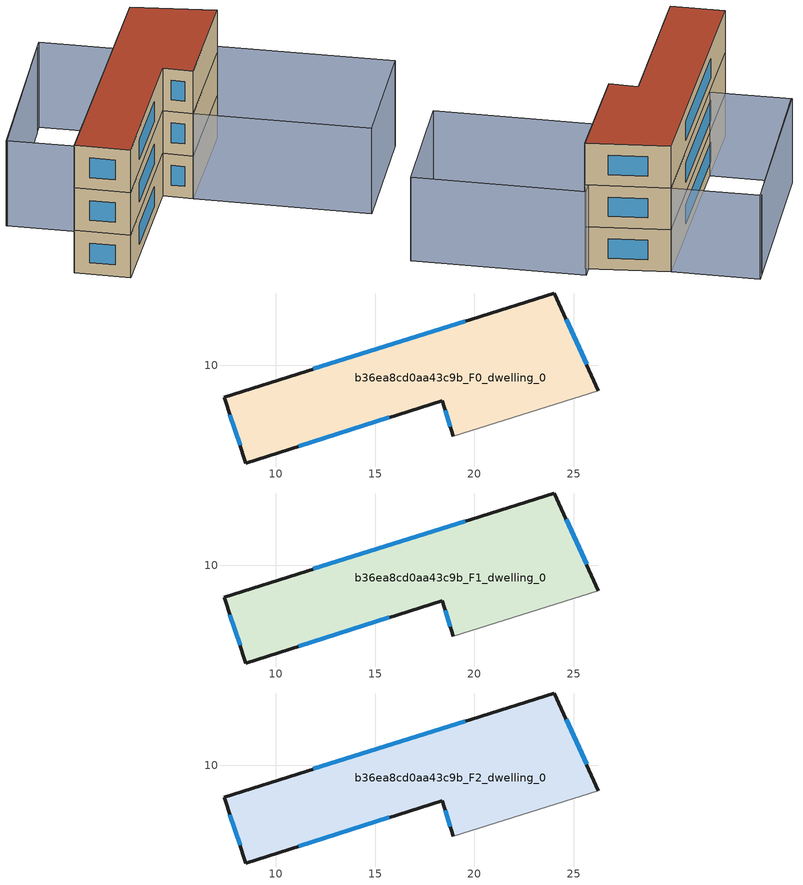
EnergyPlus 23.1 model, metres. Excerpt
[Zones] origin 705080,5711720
b36ea8cd0aa43c9b_F0_dwelling_0
 floor ground (EU_floor_Construction): 24.02,13.64 26.25,8.73 18.95,6.43 18.37,8.22 8.5,5.08 7.4,8.4 z0
 wall outside (EU_wall_Construction): 26.25,8.73 24.02,13.64 7.4,8.4 8.5,5.08 18.37,8.22 18.95,6.43 z0:3
 wall adiabatic (EU_wall_Construction): 18.95,6.43 26.25,8.73 z0:3
 window (EU_Window_Construction): 19.54,12.22 11.88,9.81 / 25.65,10.05 24.62,12.31 / 18.53,7.74 18.79,6.91 / 11.16,5.93 15.71,7.37 / 7.69,7.5 8.2,5.98 z0.81:2.19
b36ea8cd0aa43c9b_F1_dwelling_0
 floor to b36ea8cd0aa43c9b_F0_dwelling_0 (EU_floor_Construction): 24.02,13.64 26.25,8.73 18.95,6.43 18.37,8.22 8.5,5.08 7.4,8.4 z3
 wall outside (EU_wall_Construction): 26.25,8.73 24.02,13.64 7.4,8.4 8.5,5.08 18.37,8.22 18.95,6.43 z3:6
 wall adiabatic (EU_wall_Construction): 18.95,6.43 26.25,8.73 z3:6
 window (EU_Window_Construction): 19.54,12.22 11.88,9.81 / 25.65,10.05 24.62,12.31 / 18.53,7.74 18.79,6.91 / 11.16,5.93 15.71,7.37 / 7.69,7.5 8.2,5.98 z3.81:5.19
b36ea8cd0aa43c9b_F2_dwelling_0
 floor to b36ea8cd0aa43c9b_F1_dwelling_0 (EU_floor_Construction): 24.02,13.64 26.25,8.73 18.95,6.43 18.37,8.22 8.5,5.08 7.4,8.4 z6
 wall outside (EU_wall_Construction): 26.25,8.73 24.02,13.64 7.4,8.4 8.5,5.08 18.37,8.22 18.95,6.43 z6:9
 wall adiabatic (EU_wall_Construction): 18.95,6.43 26.25,8.73 z6:9
 window (EU_Window_Construction): 19.54,12.22 11.88,9.81 / 25.65,10.05 24.62,12.31 / 18.53,7.74 18.79,6.91 / 11.16,5.93 15.71,7.37 / 7.69,7.5 8.2,5.98 z6.81:8.19
 roof outside (EU_roof_Construction): 26.25,8.73 24.02,13.64 7.4,8.4 8.5,5.08 18.37,8.22 18.95,6.43 z9
shading: 21.55,18.74 10.53,14.81 / 22.59,-4.08 18.95,6.43 / 18.95,6.43 26.97,9.21 / 26.97,9.21 30.61,-1.3 / 30.61,-1.3 22.59,-4.08 / 10.51,14.88 22.16,18.95 / 22.16,18.95 24.02,13.64 / 24.02,13.64 12.37,9.56 / 12.37,9.56 10.51,14.88 z0:6
[Building]
EU S2 Campaign: North Axis=0; Terrain=City; Solar Distribution=FullExterior
[Site:Location]
London: Latitude=51.5; Longitude=-0.5; Time Zone=0; Elevation=25
[SizingPeriod:WeatherFileDays]
AnnualSizingPeriod: Begin Month=1; Begin Day of Month=1; End Month=12; End Day of Month=31; Day of Week for Start Day=Monday; Use Weather File Daylight Saving Period=No; Use Weather File Rain and Snow Indicators=No
[MATERIAL]
EU_InternalMass_Material: Roughness=MediumRough; Thickness=0.1; Conductivity=1; Density=1800; Specific Heat=900; Thermal Absorptance=0.9; Solar Absorptance=0.7; Visible Absorptance=0.7
[MATERIAL:NOMASS] Roughness=MediumRough; Thermal Absorptance=0.9; Solar Absorptance=0.7; Visible Absorptance=0.7
Name | Thermal Resistance
EU_wall_NoMass | 0.555556
EU_roof_NoMass | 0.510204
EU_floor_NoMass | 1.68919
[WINDOWMATERIAL:SIMPLEGLAZINGSYSTEM]
EU_Window_SimpleGlazing: UFactor=3.96; Solar Heat Gain Coefficient=0.85; Visible Transmittance=0.85
[CONSTRUCTION]
EU_wall_Construction: EU_wall_NoMass
EU_roof_Construction: EU_roof_NoMass
EU_floor_Construction: EU_floor_NoMass
EU_Window_Construction: EU_Window_SimpleGlazing
EU_InternalMass_Construction: EU_InternalMass_Material
[ZONE] Type=1; Multiplier=1; Ceiling Height=autocalculate; Floor Area=autocalculate; Part of Total Floor Area=Yes
Name | Volume
b36ea8cd0aa43c9b_F0_dwelling_0 | 226.367
b36ea8cd0aa43c9b_F1_dwelling_0; b36ea8cd0aa43c9b_F2_dwelling_0 | 226.368
[INTERNALMASS] Construction=EU_InternalMass_Construction; Surface Area=75.456
Name | Zone or ZoneList
b36ea8cd0aa43c9b_F0_dwelling_0_EU_InternalMass | b36ea8cd0aa43c9b_F0_dwelling_0
b36ea8cd0aa43c9b_F1_dwelling_0_EU_InternalMass | b36ea8cd0aa43c9b_F1_dwelling_0
b36ea8cd0aa43c9b_F2_dwelling_0_EU_InternalMass | b36ea8cd0aa43c9b_F2_dwelling_0
[OTHEREQUIPMENT] Fuel Type=Electricity; Design Level Calculation Method=Watts/Area; Power per Zone Floor Area=1; Fraction Latent=0; Fraction Radiant=0; Fraction Lost=0; Carbon Dioxide Generation Rate=0; EndUse Subcategory=EU_Step8_InternalGains
Name | Zone or ZoneList or Space or SpaceList | Schedule
EU_Step8_InternalGain_b36ea8cd0aa43c9b_F0_dwelling_0_f000 | b36ea8cd0aa43c9b_F0_dwelling_0 | EU_Step8_GainSchedule_b36ea8cd0aa43c9b_F0_dwelling_0_f000
EU_Step8_InternalGain_b36ea8cd0aa43c9b_F1_dwelling_0_f000 | b36ea8cd0aa43c9b_F1_dwelling_0 | EU_Step8_GainSchedule_b36ea8cd0aa43c9b_F1_dwelling_0_f000
EU_Step8_InternalGain_b36ea8cd0aa43c9b_F2_dwelling_0_f000 | b36ea8cd0aa43c9b_F2_dwelling_0 | EU_Step8_GainSchedule_b36ea8cd0aa43c9b_F2_dwelling_0_f000
[ZONEVENTILATION:DESIGNFLOWRATE] Schedule=EU_AlwaysOn; Design Flow Rate Calculation Method=AirChanges/Hour; Air Changes per Hour=0.48; Ventilation Type=Natural; Fan Pressure Rise=0; Fan Total Efficiency=1; Constant Term Coefficient=1; Temperature Term Coefficient=0; Velocity Term Coefficient=0; Velocity Squared Term Coefficient=0; Minimum Indoor Temperature=-100; Maximum Indoor Temperature=100; Delta Temperature=-100; Minimum Outdoor Temperature=-100; Maximum Outdoor Temperature=100; Maximum Wind Speed=40
Name | Zone or ZoneList or Space or SpaceList
EU_ConstantAir_b36ea8cd0aa43c9b_F0_dwelling_0 | b36ea8cd0aa43c9b_F0_dwelling_0
EU_ConstantAir_b36ea8cd0aa43c9b_F1_dwelling_0 | b36ea8cd0aa43c9b_F1_dwelling_0
EU_ConstantAir_b36ea8cd0aa43c9b_F2_dwelling_0 | b36ea8cd0aa43c9b_F2_dwelling_0
[HVACTEMPLATE:THERMOSTAT] Constant Heating Setpoint=20; Constant Cooling Setpoint=50
EU_HeatOnly_b36ea8cd0aa43c9b_F0_dwelling_0; EU_HeatOnly_b36ea8cd0aa43c9b_F1_dwelling_0; EU_HeatOnly_b36ea8cd0aa43c9b_F2_dwelling_0
[HVACTEMPLATE:ZONE:IDEALLOADSAIRSYSTEM] System Availability Schedule=EU_AlwaysOn; Maximum Heating Supply Air Temperature=50; Minimum Cooling Supply Air Temperature=13; Maximum Heating Supply Air Humidity Ratio=0.0156; Minimum Cooling Supply Air Humidity Ratio=0.0077; Heating Limit=NoLimit; Cooling Limit=NoLimit; Heating Availability Schedule=EU_AlwaysOn; Cooling Availability Schedule=EU_CoolingOff; Dehumidification Control Type=ConstantSensibleHeatRatio; Cooling Sensible Heat Ratio=0.7; Dehumidification Setpoint=60; Humidification Control Type=None; Humidification Setpoint=30; Outdoor Air Method=None; Outdoor Air Flow Rate per Person=0.00944; Outdoor Air Flow Rate per Zone Floor Area=0; Outdoor Air Flow Rate per Zone=0; Demand Controlled Ventilation Type=None; Outdoor Air Economizer Type=NoEconomizer; Heat Recovery Type=None; Sensible Heat Recovery Effectiveness=0.7; Latent Heat Recovery Effectiveness=0.65
Name | Template Thermostat
b36ea8cd0aa43c9b_F0_dwelling_0 | EU_HeatOnly_b36ea8cd0aa43c9b_F0_dwelling_0
b36ea8cd0aa43c9b_F1_dwelling_0 | EU_HeatOnly_b36ea8cd0aa43c9b_F1_dwelling_0
b36ea8cd0aa43c9b_F2_dwelling_0 | EU_HeatOnly_b36ea8cd0aa43c9b_F2_dwelling_0
[SIZING:ZONE] Zone Cooling Design Supply Air Temperature Input Method=SupplyAirTemperature; Zone Cooling Design Supply Air Temperature=13; Zone Heating Design Supply Air Temperature Input Method=SupplyAirTemperature; Zone Heating Design Supply Air Temperature=50; Zone Cooling Design Supply Air Humidity Ratio=0.008; Zone Heating Design Supply Air Humidity Ratio=0.008; Cooling Design Air Flow Method=DesignDay; Cooling Design Air Flow Rate=0; Cooling Minimum Air Flow per Zone Floor Area=0.000762; Cooling Minimum Air Flow=0; Cooling Minimum Air Flow Fraction=0.2; Heating Design Air Flow Method=DesignDay; Heating Design Air Flow Rate=0; Heating Maximum Air Flow per Zone Floor Area=0.002032; Heating Maximum Air Flow=0.141576; Heating Maximum Air Flow Fraction=0.3; Account for Dedicated Outdoor Air System=No; Dedicated Outdoor Air System Control Strategy=NeutralSupplyAir; Dedicated Outdoor Air Low Setpoint Temperature for Design=autosize; Dedicated Outdoor Air High Setpoint Temperature for Design=autosize; Zone Load Sizing Method=Sensible Load Only No Latent Load; Zone Latent Cooling Design Supply Air Humidity Ratio Input Method=HumidityRatioDifference; Zone Cooling Design Supply Air Humidity Ratio Difference=0.005; Zone Latent Heating Design Supply Air Humidity Ratio Input Method=HumidityRatioDifference; Zone Humidification Design Supply Air Humidity Ratio Difference=0.005
b36ea8cd0aa43c9b_F0_dwelling_0; b36ea8cd0aa43c9b_F1_dwelling_0; b36ea8cd0aa43c9b_F2_dwelling_0
[SCHEDULE:CONSTANT]
Name | Hourly Value
EU_AlwaysOn | 1
EU_CoolingOff | 0
[SCHEDULE:FILE] Column Number=1; Rows to Skip at Top=0; Number of Hours of Data=8760; Column Separator=Comma; Interpolate to Timestep=No; Minutes per Item=60; Adjust Schedule for Daylight Savings=Yes
Name | File
EU_Step8_GainSchedule_b36ea8cd0aa43c9b_F0_dwelling_0_f000 | ../../schedules/b36ea8cd0aa43c9b/b36ea8cd0aa43c9b_F0_dwelling_0_f000_gain.csv
EU_Step8_GainSchedule_b36ea8cd0aa43c9b_F1_dwelling_0_f000 | ../../schedules/b36ea8cd0aa43c9b/b36ea8cd0aa43c9b_F1_dwelling_0_f000_gain.csv
EU_Step8_GainSchedule_b36ea8cd0aa43c9b_F2_dwelling_0_f000 | ../../schedules/b36ea8cd0aa43c9b/b36ea8cd0aa43c9b_F2_dwelling_0_f000_gain.csv
